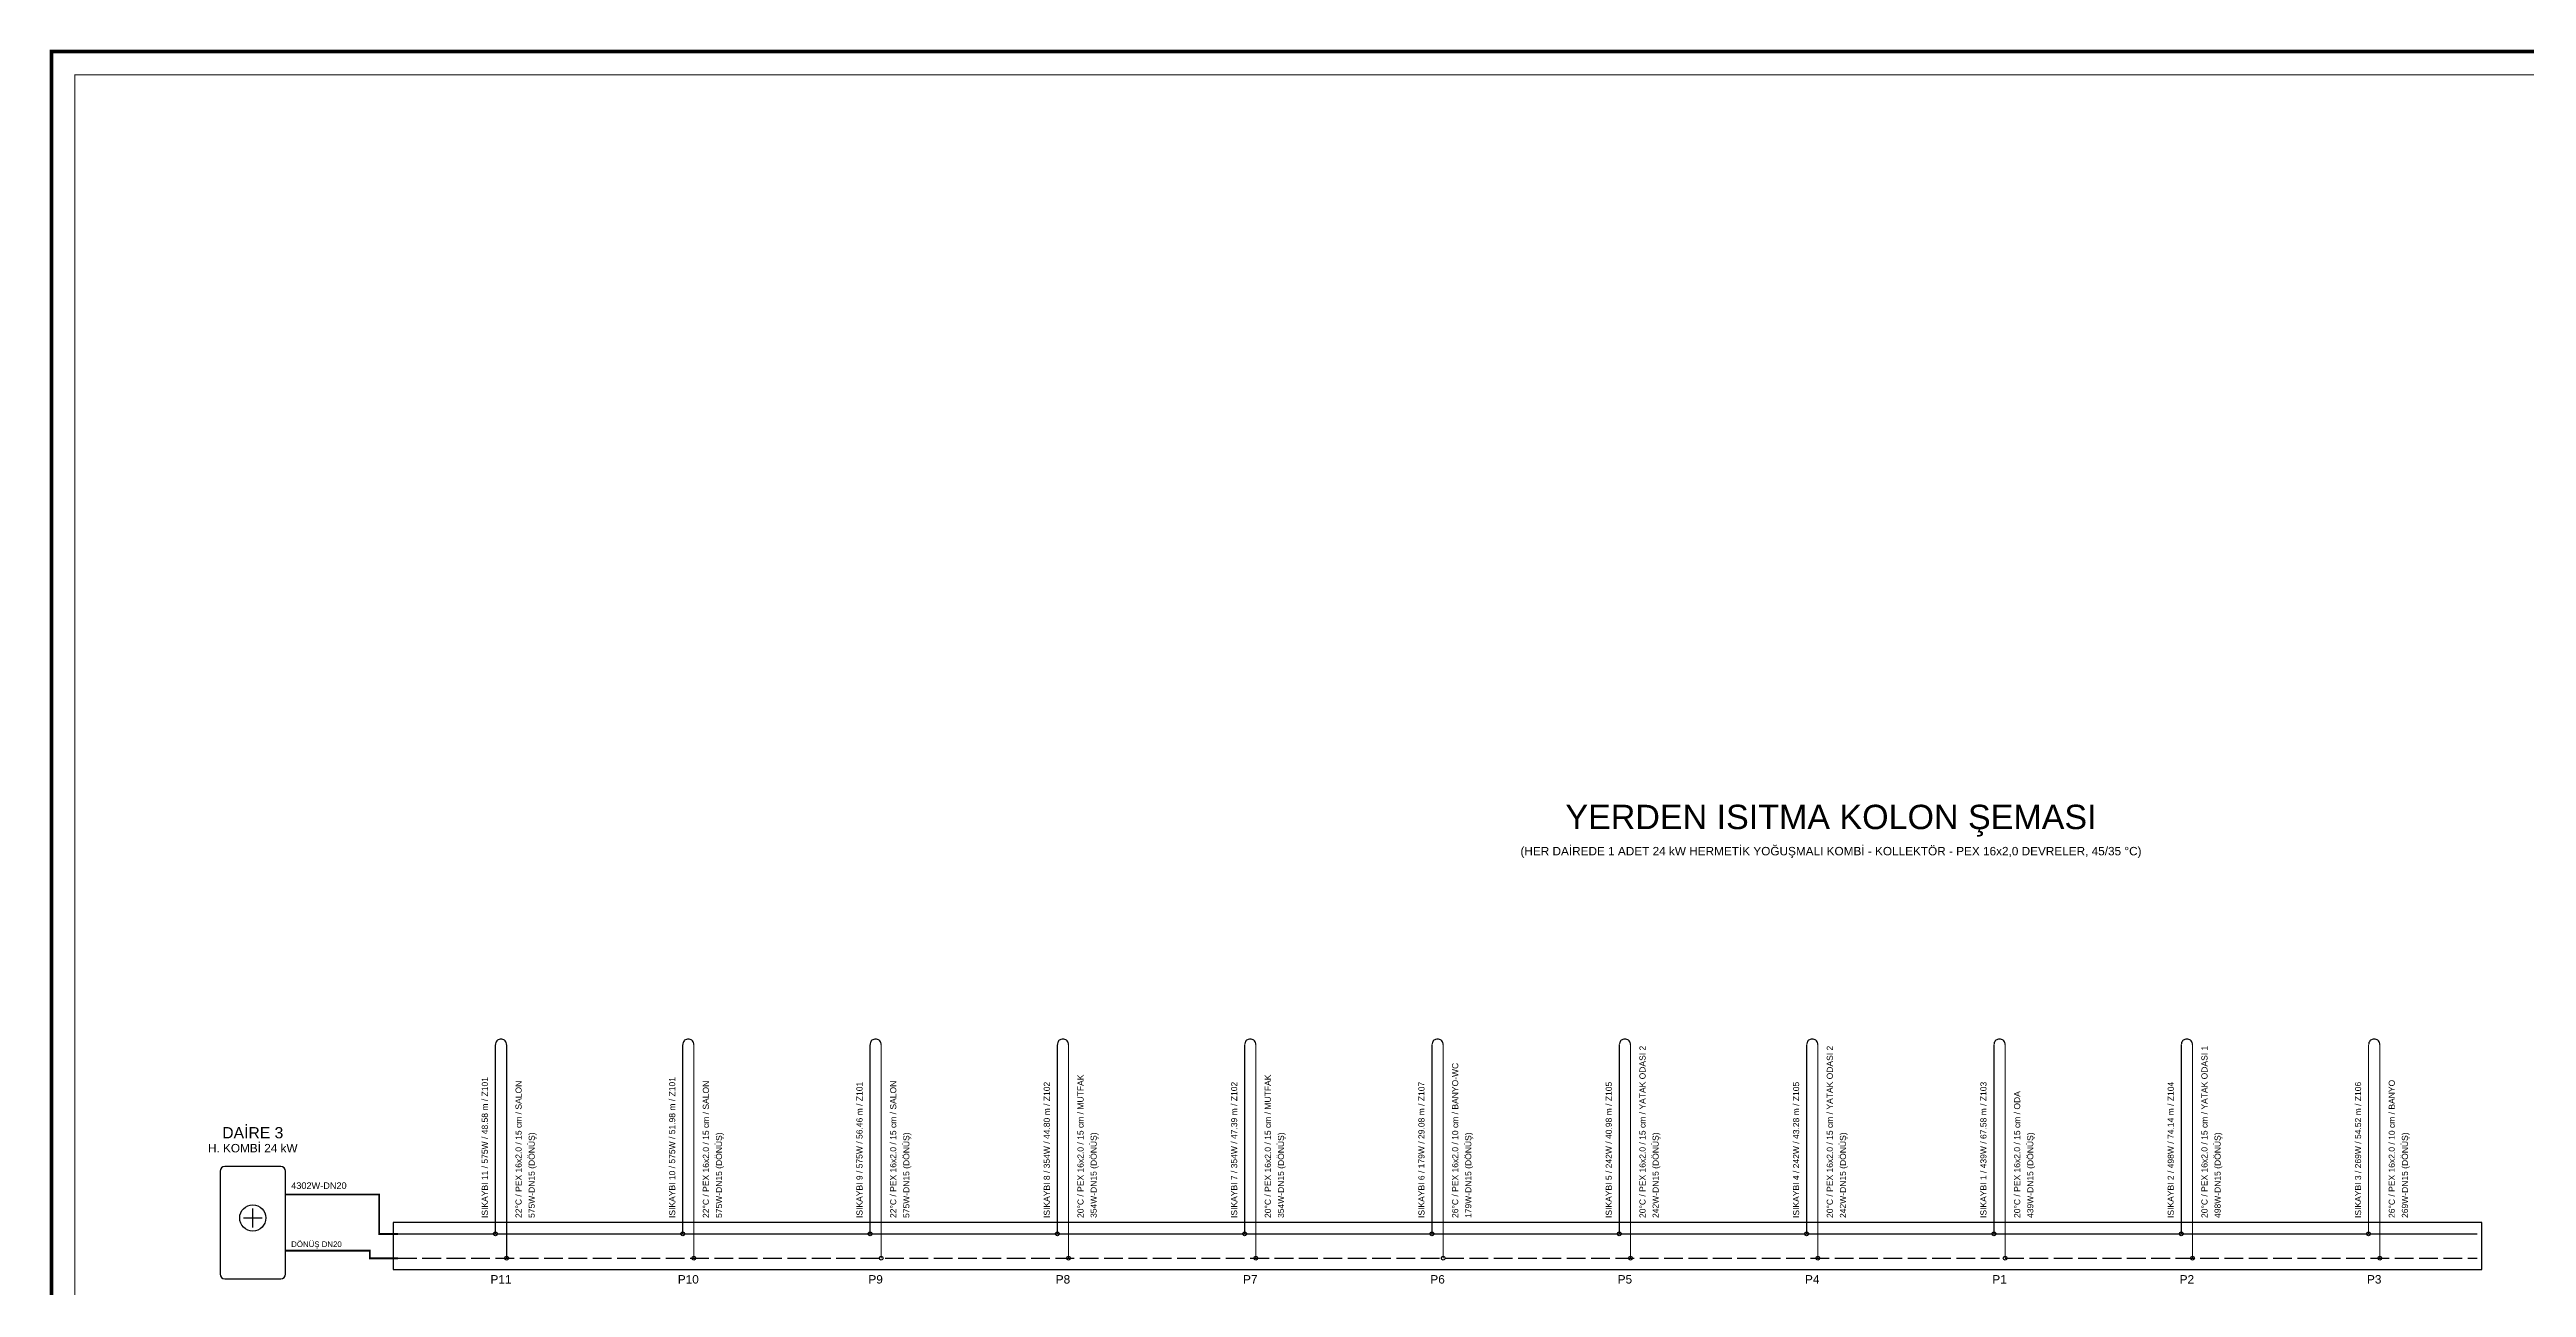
# Model space of a CAD drawing. Header units: centimetres. Extents: x -3952 to 14132, y 6348 to 11752.
# Drawn here: x 9048 to 11693, y 7681 to 9002 of the extents above; entities that cross this region are included whole.
import ezdxf
from ezdxf.enums import TextEntityAlignment as Align

# ---------------------------------------------------------------- set-up
doc = ezdxf.new("R2010")
doc.units = ezdxf.units.CM
doc.linetypes.add('ISITMA DONUS HATTI', pattern=[26, 20, -6])
for name, color, linetype in [('MTY-CIHAZ', 135, 'Continuous'), ('MTY-ISIKAYBIMAHAL', 2, 'Continuous'), ('MTY-ISITMA-DONUS-BORU', 30, 'ISITMA DONUS HATTI'), ('MTY-ISITMA-GIDIS-BORU', 10, 'Continuous'), ('MTY-KOLLETOR', 7, 'Continuous'), ('MTY-PAFTA', 7, 'Continuous'), ('MTY-PEX-BORU', 1, 'Continuous'), ('MTY-YAZI', 7, 'Continuous'), ('STM-ISITMA-CAP', 41, 'Continuous')]:
    doc.layers.add(name, color=color, linetype=linetype)
doc.layers.add('ROTAS-PAFTA-SINIRI', color=8, linetype='Continuous', plot=False)
doc.styles.add('ROTAS', font='arial.ttf')

# ---------------------------------------------------------------- blocks, each defined once
blk = doc.blocks.new('ROTAS_PAFTA')
blk.add_lwpolyline([(0, 0), (1, 0), (1, 1), (0, 1)], close=True)

msp = doc.modelspace()

# ---------------------------------------------------------------- linework, layer by layer
at = {"layer": 'MTY-CIHAZ'}
for p, q in [((9255, 7755), (9275, 7755)), ((9265, 7745), (9265, 7765))]:
    msp.add_line(p, q, dxfattribs=at)
msp.add_lwpolyline([(9295, 7690), (9296.9, 7690.4), (9298.5, 7691.5), (9299.6, 7693.1), (9300, 7695), (9300, 7805), (9299.6, 7806.9), (9298.5, 7808.5), (9296.9, 7809.6), (9295, 7810), (9235, 7810), (9233.1, 7809.6), (9231.5, 7808.5), (9230.4, 7806.9), (9230, 7805), (9230, 7695), (9230.4, 7693.1), (9231.5, 7691.5), (9233.1, 7690.4), (9235, 7690)], close=True, dxfattribs=at)
msp.add_circle((9265, 7755), 14, dxfattribs=at)
at = {"layer": 'MTY-ISITMA-DONUS-BORU'}
msp.add_line((9420, 7712), (11640, 7712), dxfattribs=at)
at = {"layer": 'MTY-ISITMA-DONUS-BORU', "const_width": 2}
msp.add_lwpolyline([(9300, 7720), (9390, 7720), (9390, 7712), (9420, 7712)], dxfattribs=at)
at = {"layer": 'MTY-ISITMA-GIDIS-BORU'}
msp.add_line((9420, 7738), (11640, 7738), dxfattribs=at)
at = {"layer": 'MTY-ISITMA-GIDIS-BORU', "const_width": 2}
msp.add_lwpolyline([(9300, 7780), (9400, 7780), (9400, 7738), (9420, 7738)], dxfattribs=at)
at = {"layer": 'MTY-KOLLETOR'}
msp.add_lwpolyline([(9415, 7700), (11645, 7700), (11645, 7750), (9415, 7750)], close=True, dxfattribs=at)
for centre in [(9524, 7738), (9724, 7738), (9924, 7738), (10124, 7738), (10324, 7738), (10524, 7738), (10724, 7738), (10924, 7738), (11124, 7738), (11324, 7738), (11524, 7738), (9536, 7712), (9736, 7712), (9936, 7712), (10136, 7712), (10336, 7712), (10536, 7712), (10736, 7712), (10936, 7712), (11136, 7712), (11336, 7712), (11536, 7712)]:
    msp.add_circle(centre, 2, dxfattribs=at)
at = {"layer": 'MTY-PAFTA'}
for points, const_width in [([(9050, 6350), (12850, 6350), (12850, 9000), (9050, 9000)], 4), ([(9075, 6375), (12825, 6375), (12825, 8975), (9075, 8975)], 1)]:
    msp.add_lwpolyline(points, close=True, dxfattribs=dict(at, const_width=const_width))
at = {"layer": 'MTY-PEX-BORU', "const_width": 1.2}
for points in [[(9524, 7738), (9524, 7940)], [(9536, 7712), (9536, 7940)], [(9724, 7738), (9724, 7940)], [(9736, 7712), (9736, 7940)], [(9924, 7738), (9924, 7940)], [(9936, 7712), (9936, 7940)], [(10124, 7738), (10124, 7940)], [(10136, 7712), (10136, 7940)], [(10324, 7738), (10324, 7940)], [(10336, 7712), (10336, 7940)], [(10524, 7738), (10524, 7940)], [(10536, 7712), (10536, 7940)], [(10724, 7738), (10724, 7940)], [(10736, 7712), (10736, 7940)], [(10924, 7738), (10924, 7940)], [(10936, 7712), (10936, 7940)], [(11124, 7738), (11124, 7940)], [(11136, 7712), (11136, 7940)], [(11324, 7738), (11324, 7940)], [(11336, 7712), (11336, 7940)], [(11524, 7738), (11524, 7940)], [(11536, 7712), (11536, 7940)]]:
    msp.add_lwpolyline(points, dxfattribs=at)
at = {"layer": 'MTY-PEX-BORU'}
for points in [[(9536, 7940), (9535.9, 7941), (9535.6, 7942.1), (9535.2, 7943), (9534.6, 7943.9), (9533.9, 7944.6), (9533, 7945.2), (9532.1, 7945.6), (9531, 7945.9), (9530, 7946), (9529, 7945.9), (9527.9, 7945.6), (9527, 7945.2), (9526.1, 7944.6), (9525.4, 7943.9), (9524.8, 7943), (9524.4, 7942.1), (9524.1, 7941), (9524, 7940)], [(9736, 7940), (9735.9, 7941), (9735.6, 7942.1), (9735.2, 7943), (9734.6, 7943.9), (9733.9, 7944.6), (9733, 7945.2), (9732.1, 7945.6), (9731, 7945.9), (9730, 7946), (9729, 7945.9), (9727.9, 7945.6), (9727, 7945.2), (9726.1, 7944.6), (9725.4, 7943.9), (9724.8, 7943), (9724.4, 7942.1), (9724.1, 7941), (9724, 7940)], [(9936, 7940), (9935.9, 7941), (9935.6, 7942.1), (9935.2, 7943), (9934.6, 7943.9), (9933.9, 7944.6), (9933, 7945.2), (9932.1, 7945.6), (9931, 7945.9), (9930, 7946), (9929, 7945.9), (9927.9, 7945.6), (9927, 7945.2), (9926.1, 7944.6), (9925.4, 7943.9), (9924.8, 7943), (9924.4, 7942.1), (9924.1, 7941), (9924, 7940)], [(10136, 7940), (10135.9, 7941), (10135.6, 7942.1), (10135.2, 7943), (10134.6, 7943.9), (10133.9, 7944.6), (10133, 7945.2), (10132.1, 7945.6), (10131, 7945.9), (10130, 7946), (10129, 7945.9), (10127.9, 7945.6), (10127, 7945.2), (10126.1, 7944.6), (10125.4, 7943.9), (10124.8, 7943), (10124.4, 7942.1), (10124.1, 7941), (10124, 7940)], [(10336, 7940), (10335.9, 7941), (10335.6, 7942.1), (10335.2, 7943), (10334.6, 7943.9), (10333.9, 7944.6), (10333, 7945.2), (10332.1, 7945.6), (10331, 7945.9), (10330, 7946), (10329, 7945.9), (10327.9, 7945.6), (10327, 7945.2), (10326.1, 7944.6), (10325.4, 7943.9), (10324.8, 7943), (10324.4, 7942.1), (10324.1, 7941), (10324, 7940)], [(10536, 7940), (10535.9, 7941), (10535.6, 7942.1), (10535.2, 7943), (10534.6, 7943.9), (10533.9, 7944.6), (10533, 7945.2), (10532.1, 7945.6), (10531, 7945.9), (10530, 7946), (10529, 7945.9), (10527.9, 7945.6), (10527, 7945.2), (10526.1, 7944.6), (10525.4, 7943.9), (10524.8, 7943), (10524.4, 7942.1), (10524.1, 7941), (10524, 7940)], [(10736, 7940), (10735.9, 7941), (10735.6, 7942.1), (10735.2, 7943), (10734.6, 7943.9), (10733.9, 7944.6), (10733, 7945.2), (10732.1, 7945.6), (10731, 7945.9), (10730, 7946), (10729, 7945.9), (10727.9, 7945.6), (10727, 7945.2), (10726.1, 7944.6), (10725.4, 7943.9), (10724.8, 7943), (10724.4, 7942.1), (10724.1, 7941), (10724, 7940)], [(10936, 7940), (10935.9, 7941), (10935.6, 7942.1), (10935.2, 7943), (10934.6, 7943.9), (10933.9, 7944.6), (10933, 7945.2), (10932.1, 7945.6), (10931, 7945.9), (10930, 7946), (10929, 7945.9), (10927.9, 7945.6), (10927, 7945.2), (10926.1, 7944.6), (10925.4, 7943.9), (10924.8, 7943), (10924.4, 7942.1), (10924.1, 7941), (10924, 7940)], [(11136, 7940), (11135.9, 7941), (11135.6, 7942.1), (11135.2, 7943), (11134.6, 7943.9), (11133.9, 7944.6), (11133, 7945.2), (11132.1, 7945.6), (11131, 7945.9), (11130, 7946), (11129, 7945.9), (11127.9, 7945.6), (11127, 7945.2), (11126.1, 7944.6), (11125.4, 7943.9), (11124.8, 7943), (11124.4, 7942.1), (11124.1, 7941), (11124, 7940)], [(11336, 7940), (11335.9, 7941), (11335.6, 7942.1), (11335.2, 7943), (11334.6, 7943.9), (11333.9, 7944.6), (11333, 7945.2), (11332.1, 7945.6), (11331, 7945.9), (11330, 7946), (11329, 7945.9), (11327.9, 7945.6), (11327, 7945.2), (11326.1, 7944.6), (11325.4, 7943.9), (11324.8, 7943), (11324.4, 7942.1), (11324.1, 7941), (11324, 7940)], [(11536, 7940), (11535.9, 7941), (11535.6, 7942.1), (11535.2, 7943), (11534.6, 7943.9), (11533.9, 7944.6), (11533, 7945.2), (11532.1, 7945.6), (11531, 7945.9), (11530, 7946), (11529, 7945.9), (11527.9, 7945.6), (11527, 7945.2), (11526.1, 7944.6), (11525.4, 7943.9), (11524.8, 7943), (11524.4, 7942.1), (11524.1, 7941), (11524, 7940)]]:
    msp.add_lwpolyline(points, dxfattribs=at)

# ---------------------------------------------------------------- block references
at = {"layer": 'ROTAS-PAFTA-SINIRI', "xscale": 3800, "yscale": 2650}
msp.add_blockref('ROTAS_PAFTA', (9050, 6350), dxfattribs=at)

# ---------------------------------------------------------------- texts
at = {"layer": 'MTY-CIHAZ', "style": 'ROTAS'}
msp.add_text('H. KOMBİ 24 kW', height=9, dxfattribs=at).set_placement((9265, 7825), align=Align.CENTER)
at = {"layer": 'MTY-ISIKAYBIMAHAL', "style": 'ROTAS'}
for s, p in [('ISIKAYBI 11 / 575W / 48.58 m / Z101', (9516, 7755)), ('ISIKAYBI 10 / 575W / 51.98 m / Z101', (9716, 7755)), ('ISIKAYBI 9 / 575W / 56.46 m / Z101', (9916, 7755)), ('ISIKAYBI 8 / 354W / 44.80 m / Z102', (10116, 7755)), ('ISIKAYBI 7 / 354W / 47.39 m / Z102', (10316, 7755)), ('ISIKAYBI 6 / 179W / 29.08 m / Z107', (10516, 7755)), ('ISIKAYBI 5 / 242W / 40.98 m / Z105', (10716, 7755)), ('ISIKAYBI 4 / 242W / 43.28 m / Z105', (10916, 7755)), ('ISIKAYBI 1 / 439W / 67.58 m / Z103', (11116, 7755)), ('ISIKAYBI 2 / 498W / 74.14 m / Z104', (11316, 7755)), ('ISIKAYBI 3 / 269W / 54.52 m / Z106', (11516, 7755))]:
    msp.add_text(s, height=6.5, rotation=90, dxfattribs=at).set_placement(p)
at = {"layer": 'MTY-KOLLETOR', "style": 'ROTAS'}
for s, p in [('P11', (9530, 7685)), ('P10', (9730, 7685)), ('P9', (9930, 7685)), ('P8', (10130, 7685)), ('P7', (10330, 7685)), ('P6', (10530, 7685)), ('P5', (10730, 7685)), ('P4', (10930, 7685)), ('P1', (11130, 7685)), ('P2', (11330, 7685)), ('P3', (11530, 7685))]:
    msp.add_text(s, height=9, dxfattribs=at).set_placement(p, align=Align.CENTER)
at = {"layer": 'MTY-YAZI', "style": 'ROTAS'}
for s, height, p in [('YERDEN ISITMA KOLON ŞEMASI', 26, (10950, 8170)), ('(HER DAİREDE 1 ADET 24 kW HERMETİK YOĞUŞMALI KOMBİ - KOLLEKTÖR - PEX 16x2,0 DEVRELER, 45/35 °C)', 9, (10950, 8142)), ('DAİRE 3', 12, (9265, 7840))]:
    msp.add_text(s, height=height, dxfattribs=at).set_placement(p, align=Align.CENTER)
at = {"layer": 'STM-ISITMA-CAP', "style": 'ROTAS'}
for s, p in [('20°C / PEX 16x2.0 / 15 cm / YATAK ODASI 2', (10752, 7755)), ('20°C / PEX 16x2.0 / 15 cm / YATAK ODASI 2', (10952, 7755)), ('20°C / PEX 16x2.0 / 15 cm / YATAK ODASI 1', (11352, 7755)), ('20°C / PEX 16x2.0 / 15 cm / MUTFAK', (10152, 7755)), ('20°C / PEX 16x2.0 / 15 cm / MUTFAK', (10352, 7755)), ('26°C / PEX 16x2.0 / 10 cm / BANYO-WC', (10552, 7755)), ('22°C / PEX 16x2.0 / 15 cm / SALON', (9552, 7755)), ('22°C / PEX 16x2.0 / 15 cm / SALON', (9752, 7755)), ('22°C / PEX 16x2.0 / 15 cm / SALON', (9952, 7755)), ('20°C / PEX 16x2.0 / 15 cm / ODA', (11152, 7755)), ('26°C / PEX 16x2.0 / 10 cm / BANYO', (11552, 7755)), ('575W-DN15 (DÖNÜŞ)', (9566, 7755)), ('575W-DN15 (DÖNÜŞ)', (9766, 7755)), ('575W-DN15 (DÖNÜŞ)', (9966, 7755)), ('354W-DN15 (DÖNÜŞ)', (10166, 7755)), ('354W-DN15 (DÖNÜŞ)', (10366, 7755)), ('179W-DN15 (DÖNÜŞ)', (10566, 7755)), ('242W-DN15 (DÖNÜŞ)', (10766, 7755)), ('242W-DN15 (DÖNÜŞ)', (10966, 7755)), ('439W-DN15 (DÖNÜŞ)', (11166, 7755)), ('498W-DN15 (DÖNÜŞ)', (11366, 7755)), ('269W-DN15 (DÖNÜŞ)', (11566, 7755))]:
    msp.add_text(s, height=6.5, rotation=90, dxfattribs=at).set_placement(p)
for s, height, p in [('4302W-DN20', 7, (9306, 7786)), ('DÖNÜŞ DN20', 6, (9306, 7724))]:
    msp.add_text(s, height=height, dxfattribs=at).set_placement(p)

doc.saveas('drawing.dxf')
